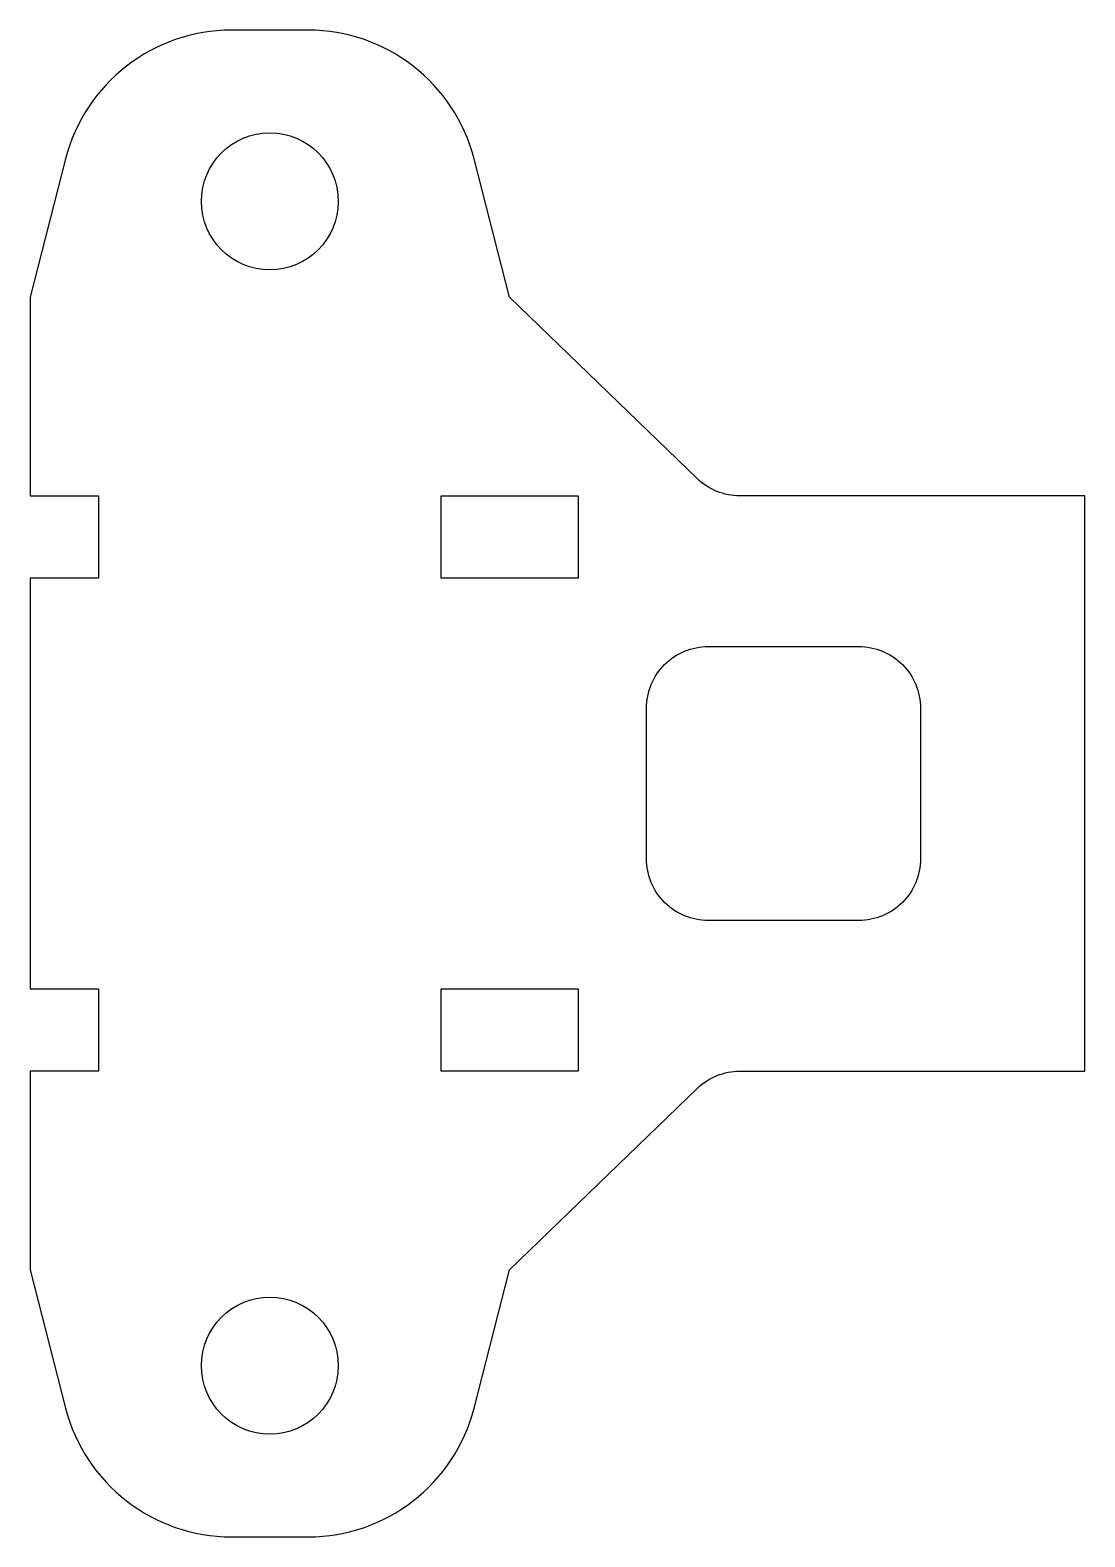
# Model space of a CAD drawing. Header units: millimetres. Extents: x -104 to 50, y -152 to 68.
import ezdxf

# ---------------------------------------------------------------- set-up
doc = ezdxf.new("R2010")
doc.units = ezdxf.units.MM

msp = doc.modelspace()

# ---------------------------------------------------------------- linework, layer by layer
for points in [[(50.36, -84), (50.36, 0), (0, 0, -0.194512), (-6.26, 2.53), (-33.64, 29), (-38.82, 49.21, 0.342467), (-63.04, 68), (-74.24, 68, 0.342467), (-98.46, 49.21), (-103.64, 29), (-103.64, 0), (-93.64, 0), (-93.64, -12), (-103.64, -12), (-103.64, -72), (-93.64, -72), (-93.64, -84), (-103.64, -84), (-103.64, -113), (-98.46, -133.21, 0.342467), (-74.24, -152), (-63.04, -152, 0.342467), (-38.82, -133.21), (-33.64, -113), (-6.26, -86.53, -0.194512), (0, -84)], [(26.36, -31), (26.36, -53, -0.414214), (17.36, -62), (-4.64, -62, -0.414214), (-13.64, -53), (-13.64, -31, -0.414214), (-4.64, -22), (17.36, -22, -0.414214)]]:
    msp.add_lwpolyline(points, format="xyb", close=True)
for points in [[(-43.64, 0), (-23.64, 0), (-23.64, -12), (-43.64, -12)], [(-23.64, -84), (-43.64, -84), (-43.64, -72), (-23.64, -72)]]:
    msp.add_lwpolyline(points, close=True)
for centre in [(-68.64, 43), (-68.64, -127)]:
    msp.add_circle(centre, 10)

doc.saveas('drawing.dxf')
